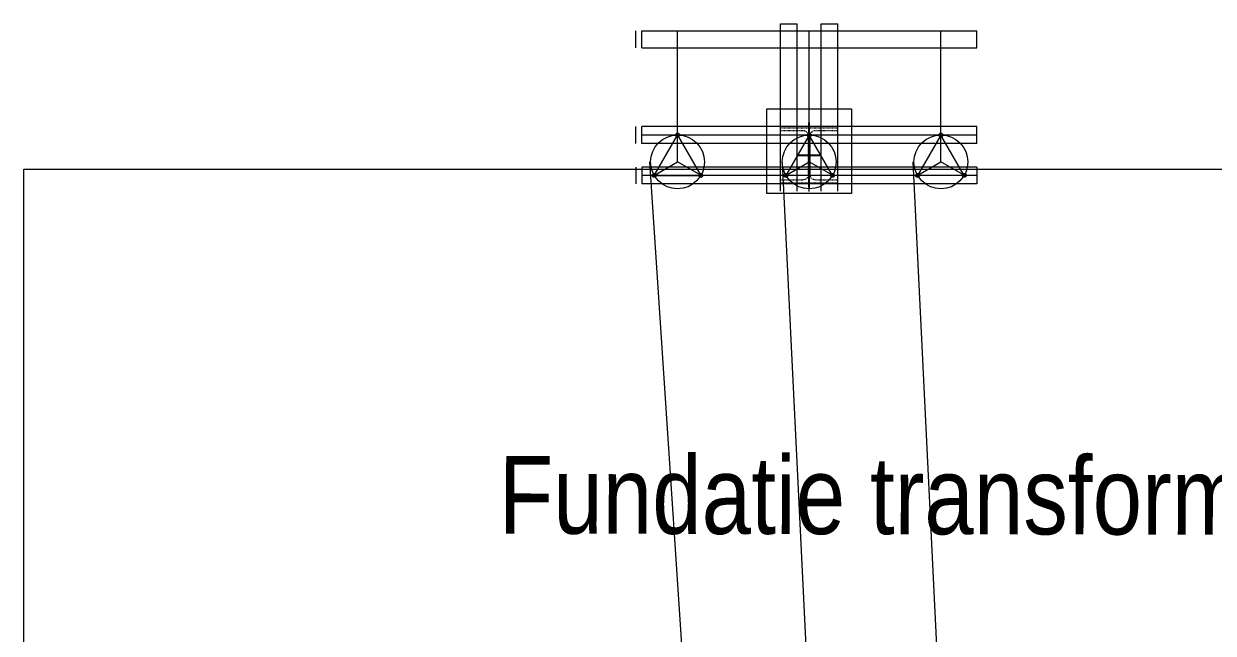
# Model space of a CAD drawing. Header units: inches. Extents: x -406115 to -363140, y -27318 to 35879.
# Drawn here: x -381464 to -376489, y 11075 to 13627 of the extents above; entities that cross this region are included whole.
import ezdxf

# ---------------------------------------------------------------- set-up
doc = ezdxf.new("R2010")
doc.units = ezdxf.units.IN
doc.header["$MEASUREMENT"] = 0
doc.linetypes.add('ACAD_ISO03W100', pattern=[30, 12, -18])
doc.layers.add('STEEL', color=7, linetype='Continuous')
doc.layers.add('text 1', color=7, linetype='Continuous', lineweight=25)
doc.styles.get("Standard").update_dxf_attribs({"font": 'ARIALN.TTF'})

# ---------------------------------------------------------------- blocks, each defined once
blk = doc.blocks.new('A$C7E1A03E3')
at = {"layer": 'STEEL', "color": 8, "linetype": 'ACAD_ISO03W100', "lineweight": 15, "ltscale": 0.01}
for p, q in [((20, 0), (20, 240)), ((20, 240), (32, 240)), ((32, 144.7), (32, 240)), ((238, 144.7), (238, 240)), ((238, 240), (250, 240)), ((250, 0), (250, 240)), ((53, 123.7), (217, 123.7)), ((53, 116.2), (217, 116.2)), ((32, 0), (32, 95.2)), ((238, 0), (238, 95.2)), ((20, 0), (32, 0)), ((238, 0), (250, 0))]:
    blk.add_line(p, q, dxfattribs=at)
at = {"layer": 'STEEL', "color": 1, "ltscale": 0.01}
for p, q in [((135, 70), (135, 170)), ((0, 120), (270, 120))]:
    blk.add_line(p, q, dxfattribs=at)
at = {"layer": 'STEEL', "color": 8, "linetype": 'ACAD_ISO03W100', "lineweight": 15, "ltscale": 0.01}
for centre, start, end in [((53, 144.7), 180, 270), ((53, 95.2), 90, 180), ((217, 144.7), 270, 0), ((217, 95.2), 0, 90)]:
    blk.add_arc(centre, 21, start, end, dxfattribs=at)

msp = doc.modelspace()

# ---------------------------------------------------------------- linework, layer by layer
at = {"color": 7, "lineweight": 0, "ltscale": 0.13}
for p, q in [((-378904.192, 13526.613), (-378904.192, 13596.701)), ((-378879.324, 13526.613), (-378879.324, 13596.701)), ((-378879.324, 13596.701), (-377477.551, 13596.701)), ((-378879.324, 13526.613), (-378879.324, 13596.701)), ((-378729.523, 13048.325), (-378729.523, 13596.701)), ((-378298.979, 12926.354), (-378298.979, 13626.739)), ((-378298.979, 13626.739), (-378228.89, 13626.739)), ((-378228.89, 12926.354), (-378228.89, 13626.739)), ((-378178.827, 13048.325), (-378178.827, 13596.701)), ((-378128.764, 12926.354), (-378128.764, 13626.739)), ((-378128.764, 13626.739), (-378058.675, 13626.739)), ((-378058.675, 12926.354), (-378058.675, 13626.739)), ((-377628.131, 13048.325), (-377628.131, 13596.701)), ((-377477.551, 13526.613), (-377477.551, 13596.701)), ((-377477.551, 13526.613), (-377477.551, 13596.701)), ((-378879.324, 13526.613), (-377477.551, 13526.613)), ((-378178.827, 13145.448), (-378178.827, 13239.339)), ((-378904.192, 13125.923), (-378904.192, 13196.012)), ((-377477.551, 13196.012), (-378879.324, 13196.012)), ((-378879.324, 13125.923), (-378879.324, 13196.012)), ((-378879.324, 13125.923), (-378879.324, 13196.012)), ((-378178.827, 12923.941), (-378178.827, 13224.32)), ((-377477.551, 13125.923), (-377477.551, 13196.012)), ((-377477.551, 13125.923), (-377477.551, 13196.012)), ((-377477.551, 13160.968), (-378879.324, 13160.968)), ((-378827.035, 12991.937), (-378729.523, 13160.968)), ((-378729.523, 13160.968), (-378632.011, 12991.937)), ((-378178.827, 13160.968), (-378276.339, 12991.937)), ((-378081.315, 12991.937), (-378178.827, 13160.968)), ((-377628.131, 13160.968), (-377725.643, 12991.937)), ((-377530.619, 12991.937), (-377628.131, 13160.968)), ((-377477.551, 13125.923), (-378879.324, 13125.923)), ((-378833.105, 12988.432), (-378729.523, 13048.235)), ((-378625.941, 12988.432), (-378729.523, 13048.235)), ((-378282.409, 12988.432), (-378178.827, 13048.235)), ((-378075.245, 12988.432), (-378178.827, 13048.235)), ((-377731.713, 12988.432), (-377628.131, 13048.235)), ((-377524.549, 12988.432), (-377628.131, 13048.235)), ((-378904.192, 13026.981), (-378904.192, 12956.892)), ((-377477.551, 13026.981), (-378879.324, 13026.981)), ((-378879.324, 13026.981), (-378879.324, 12956.892)), ((-378879.324, 13026.981), (-378879.324, 12956.892)), ((-377477.551, 12991.937), (-378879.324, 12991.937)), ((-378827.035, 12991.937), (-378632.011, 12991.937)), ((-378081.315, 12991.937), (-378276.339, 12991.937)), ((-377530.619, 12991.937), (-377725.643, 12991.937)), ((-377477.551, 13026.981), (-377477.551, 12956.892)), ((-377477.551, 13026.981), (-377477.551, 12956.892)), ((-377477.551, 12956.892), (-378879.324, 12956.892))]:
    msp.add_line(p, q, dxfattribs=at)
at = {"color": 5, "lineweight": 0, "ltscale": 0.13}
for p, q in [((-378621.586, 9658.722), (-378845.76, 13048.325)), ((-378121.907, 9620.614), (-378291.309, 13046.067)), ((-377576.994, 9639.402), (-377744.368, 13048.235))]:
    msp.add_line(p, q, dxfattribs=at)
at = {"color": 7, "lineweight": 0, "ltscale": 0.13}
msp.add_lwpolyline([(-378356.042, 12916.821), (-378356.042, 13271.251), (-378001.612, 13271.251), (-378001.612, 12916.821)], close=True, dxfattribs=at)
at = {"lineweight": 0, "ltscale": 0.13}
msp.add_lwpolyline([(-372263.961, 13017.542), (-372263.961, 5617.542), (-381463.961, 5617.542), (-381463.961, 13017.542)], close=True, dxfattribs=at)
at = {"color": 7, "lineweight": 0, "ltscale": 0.13}
for centre, radius in [((-378729.523, 13048.325), 112.642), ((-378729.577, 13160.909), 8.01), ((-378178.827, 13048.325), 112.642), ((-378178.773, 13160.909), 8.01), ((-377628.131, 13048.325), 112.642), ((-377628.077, 13160.909), 8.01), ((-378827.035, 12991.937), 8.01), ((-378632.011, 12991.846), 8.01), ((-378276.339, 12991.846), 8.01), ((-378081.315, 12991.937), 8.01), ((-377725.643, 12991.846), 8.01), ((-377530.619, 12991.937), 8.01)]:
    msp.add_circle(centre, radius, dxfattribs=at)

# ---------------------------------------------------------------- block references
at = {"color": 7, "lineweight": 0, "ltscale": 0.13, "xscale": -1.001265822560526, "yscale": 1.001265822778805, "zscale": 1.00126582278481, "rotation": 270}
msp.add_blockref('A$C7E1A03E3', (-378298.979, 12941.373), dxfattribs=at)

# ---------------------------------------------------------------- texts
at = {"layer": 'text 1'}
msp.add_text('Fundatie transformator TR 1', height=325, rotation=359.91887, dxfattribs=at).set_placement((-379477.465, 11492.263))

doc.saveas('drawing.dxf')
